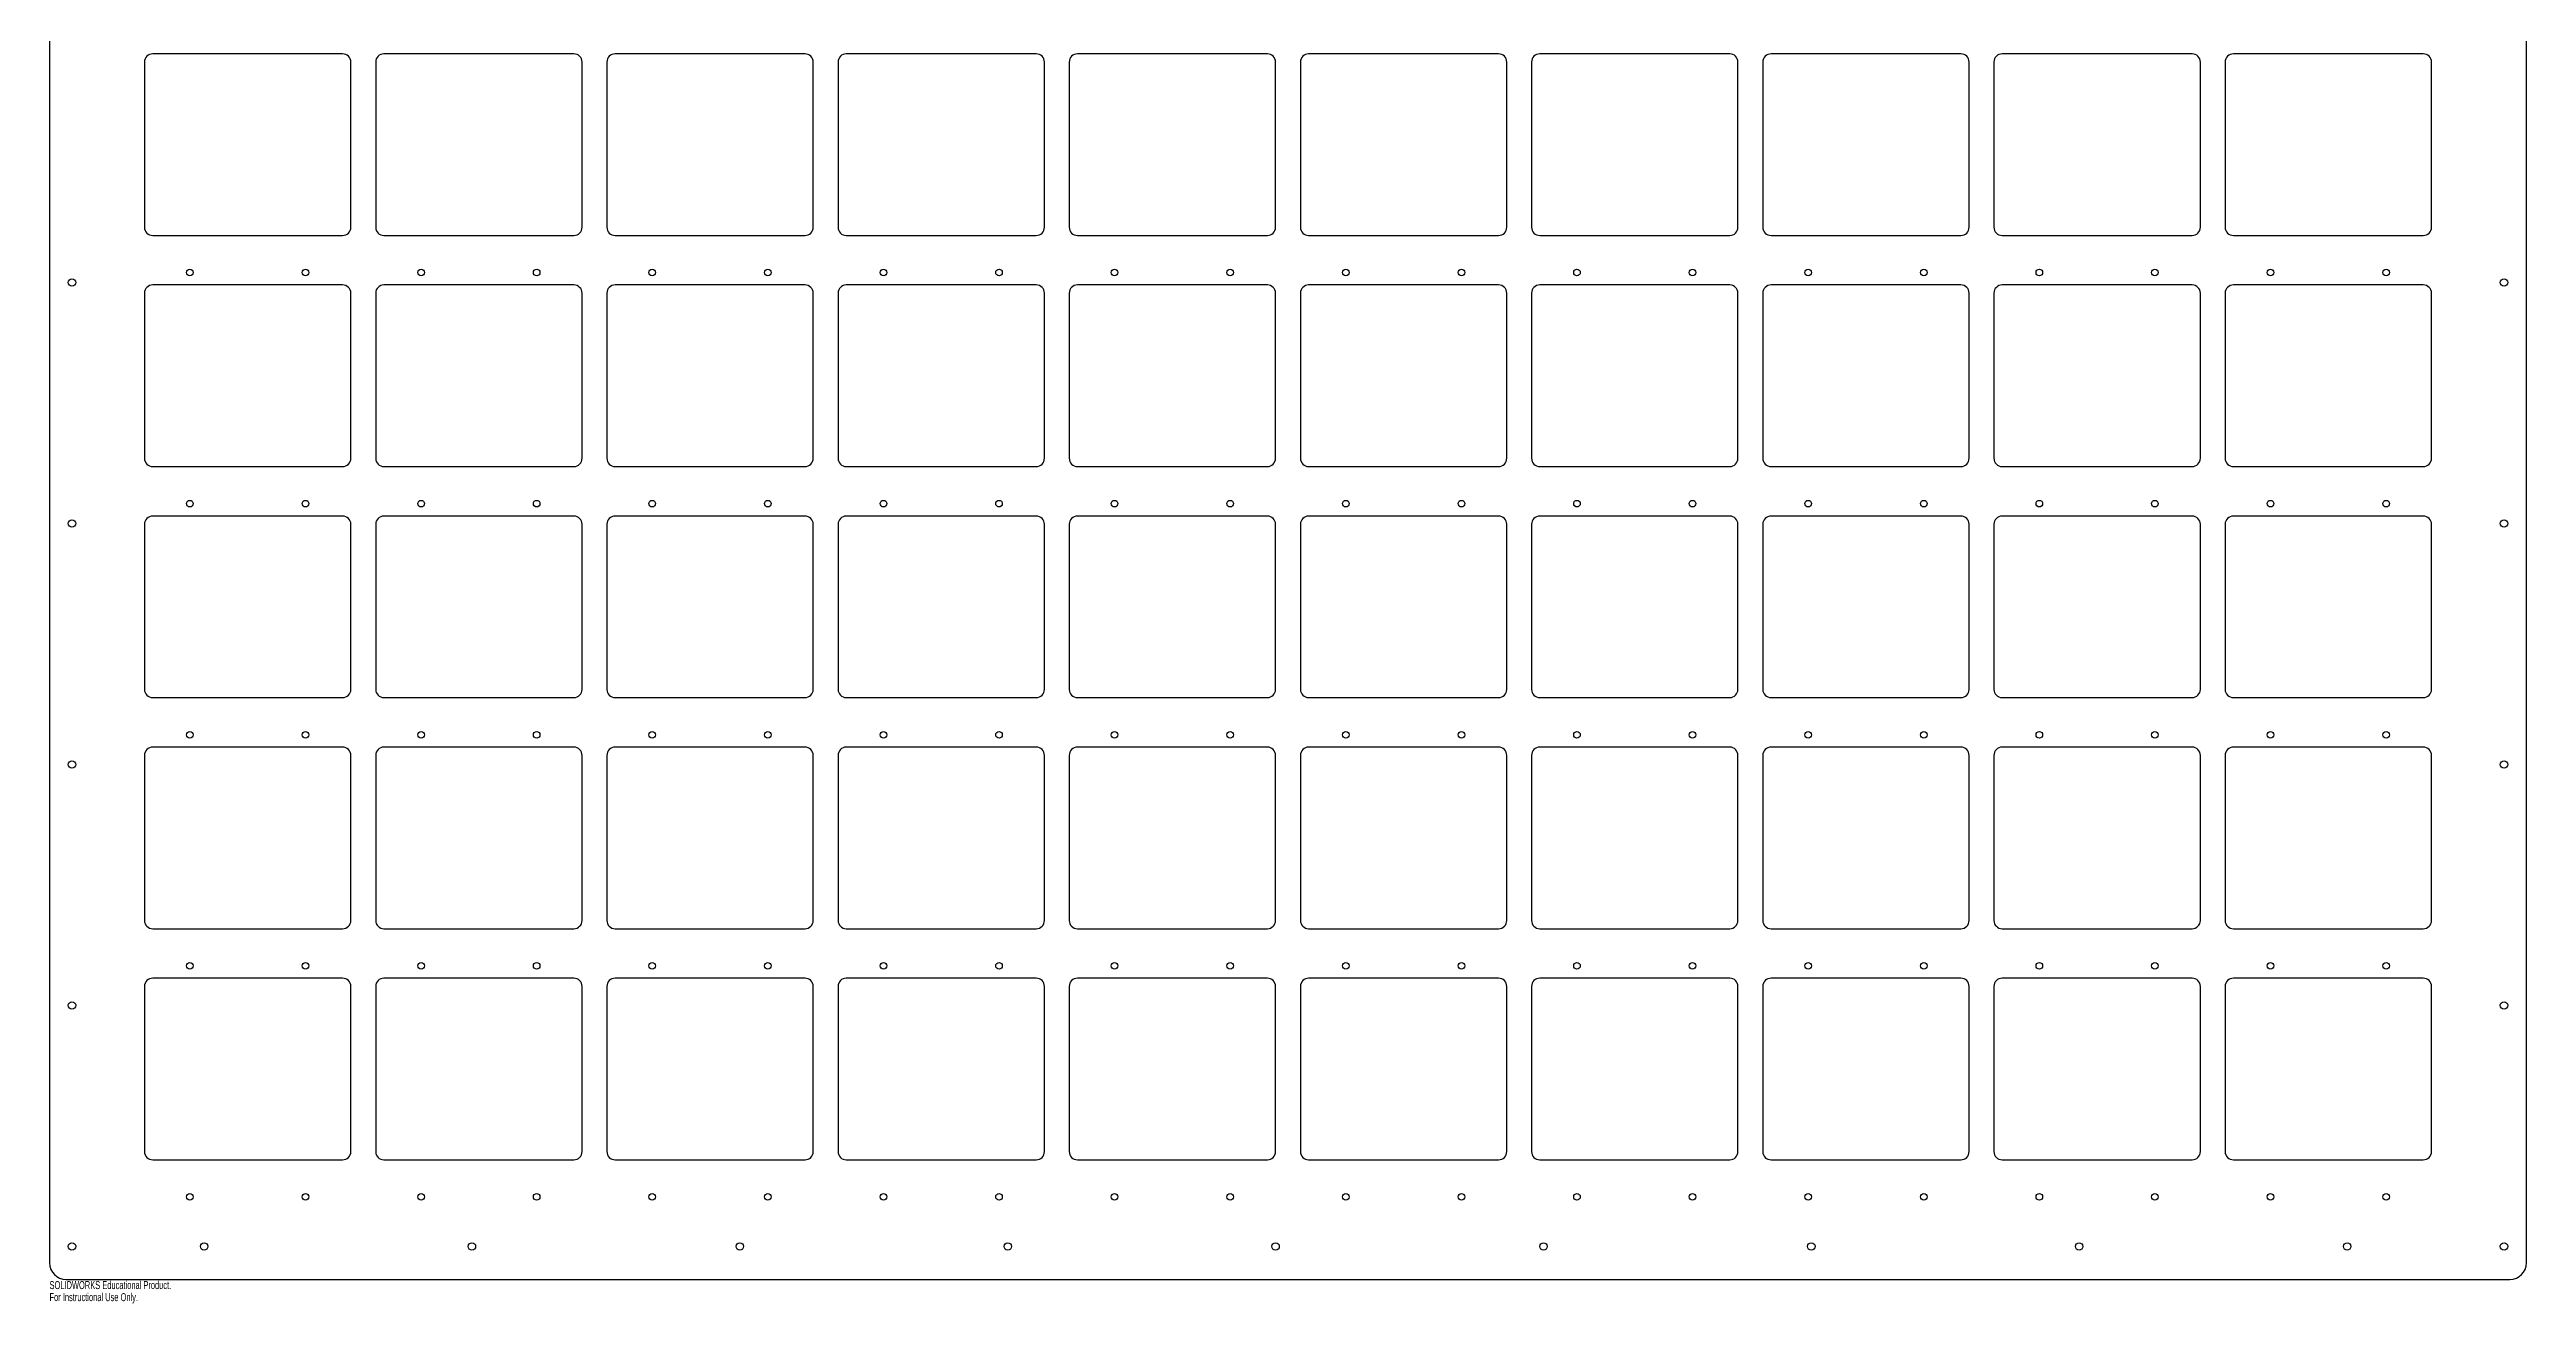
# Model space of a CAD drawing. Header units: millimetres. Extents: x -750 to 750, y -765 to 750.
# Drawn here: x -750 to 750, y -765 to -5 of the extents above; entities that cross this region are included whole.
import ezdxf

# ---------------------------------------------------------------- set-up
doc = ezdxf.new("R2010")
doc.units = ezdxf.units.MM
doc.styles.add('SLDTEXTSTYLE0', font='TXT', dxfattribs={"width": 0.7})

msp = doc.modelspace()

# ---------------------------------------------------------------- linework, layer by layer
at = {"color": 7, "linetype": 'Continuous', "lineweight": 25}
for p, q in [((-750, 740), (-750, -740)), ((750, -740), (750, 740)), ((-692.5, -12.5), (-692.5, -112.5)), ((-572.5, -7.5), (-687.5, -7.5)), ((-567.5, -112.5), (-567.5, -12.5)), ((-552.5, -12.5), (-552.5, -112.5)), ((-432.5, -7.5), (-547.5, -7.5)), ((-427.5, -112.5), (-427.5, -12.5)), ((-412.5, -12.5), (-412.5, -112.5)), ((-292.5, -7.5), (-407.5, -7.5)), ((-287.5, -112.5), (-287.5, -12.5)), ((-272.5, -12.5), (-272.5, -112.5)), ((-152.5, -7.5), (-267.5, -7.5)), ((-147.5, -112.5), (-147.5, -12.5)), ((-132.5, -12.5), (-132.5, -112.5)), ((-12.5, -7.5), (-127.5, -7.5)), ((-7.5, -112.5), (-7.5, -12.5)), ((7.5, -12.5), (7.5, -112.5)), ((127.5, -7.5), (12.5, -7.5)), ((132.5, -112.5), (132.5, -12.5)), ((147.5, -12.5), (147.5, -112.5)), ((267.5, -7.5), (152.5, -7.5)), ((272.5, -112.5), (272.5, -12.5)), ((287.5, -12.5), (287.5, -112.5)), ((407.5, -7.5), (292.5, -7.5)), ((412.5, -112.5), (412.5, -12.5)), ((427.5, -12.5), (427.5, -112.5)), ((547.5, -7.5), (432.5, -7.5)), ((552.5, -112.5), (552.5, -12.5)), ((567.5, -12.5), (567.5, -112.5)), ((687.5, -7.5), (572.5, -7.5)), ((692.5, -112.5), (692.5, -12.5)), ((-687.5, -117.5), (-572.5, -117.5)), ((-547.5, -117.5), (-432.5, -117.5)), ((-407.5, -117.5), (-292.5, -117.5)), ((-267.5, -117.5), (-152.5, -117.5)), ((-127.5, -117.5), (-12.5, -117.5)), ((12.5, -117.5), (127.5, -117.5)), ((152.5, -117.5), (267.5, -117.5)), ((292.5, -117.5), (407.5, -117.5)), ((432.5, -117.5), (547.5, -117.5)), ((572.5, -117.5), (687.5, -117.5)), ((-572.5, -147.5), (-687.5, -147.5)), ((-432.5, -147.5), (-547.5, -147.5)), ((-292.5, -147.5), (-407.5, -147.5)), ((-152.5, -147.5), (-267.5, -147.5)), ((-12.5, -147.5), (-127.5, -147.5)), ((127.5, -147.5), (12.5, -147.5)), ((267.5, -147.5), (152.5, -147.5)), ((407.5, -147.5), (292.5, -147.5)), ((547.5, -147.5), (432.5, -147.5)), ((687.5, -147.5), (572.5, -147.5)), ((-692.5, -152.5), (-692.5, -252.5)), ((-567.5, -252.5), (-567.5, -152.5)), ((-552.5, -152.5), (-552.5, -252.5)), ((-427.5, -252.5), (-427.5, -152.5)), ((-412.5, -152.5), (-412.5, -252.5)), ((-287.5, -252.5), (-287.5, -152.5)), ((-272.5, -152.5), (-272.5, -252.5)), ((-147.5, -252.5), (-147.5, -152.5)), ((-132.5, -152.5), (-132.5, -252.5)), ((-7.5, -252.5), (-7.5, -152.5)), ((7.5, -152.5), (7.5, -252.5)), ((132.5, -252.5), (132.5, -152.5)), ((147.5, -152.5), (147.5, -252.5)), ((272.5, -252.5), (272.5, -152.5)), ((287.5, -152.5), (287.5, -252.5)), ((412.5, -252.5), (412.5, -152.5)), ((427.5, -152.5), (427.5, -252.5)), ((552.5, -252.5), (552.5, -152.5)), ((567.5, -152.5), (567.5, -252.5)), ((692.5, -252.5), (692.5, -152.5)), ((-687.5, -257.5), (-572.5, -257.5)), ((-547.5, -257.5), (-432.5, -257.5)), ((-407.5, -257.5), (-292.5, -257.5)), ((-267.5, -257.5), (-152.5, -257.5)), ((-127.5, -257.5), (-12.5, -257.5)), ((12.5, -257.5), (127.5, -257.5)), ((152.5, -257.5), (267.5, -257.5)), ((292.5, -257.5), (407.5, -257.5)), ((432.5, -257.5), (547.5, -257.5)), ((572.5, -257.5), (687.5, -257.5)), ((-692.5, -292.5), (-692.5, -392.5)), ((-572.5, -287.5), (-687.5, -287.5)), ((-567.5, -392.5), (-567.5, -292.5)), ((-552.5, -292.5), (-552.5, -392.5)), ((-432.5, -287.5), (-547.5, -287.5)), ((-427.5, -392.5), (-427.5, -292.5)), ((-412.5, -292.5), (-412.5, -392.5)), ((-292.5, -287.5), (-407.5, -287.5)), ((-287.5, -392.5), (-287.5, -292.5)), ((-272.5, -292.5), (-272.5, -392.5)), ((-152.5, -287.5), (-267.5, -287.5)), ((-147.5, -392.5), (-147.5, -292.5)), ((-132.5, -292.5), (-132.5, -392.5)), ((-12.5, -287.5), (-127.5, -287.5)), ((-7.5, -392.5), (-7.5, -292.5)), ((7.5, -292.5), (7.5, -392.5)), ((127.5, -287.5), (12.5, -287.5)), ((132.5, -392.5), (132.5, -292.5)), ((147.5, -292.5), (147.5, -392.5)), ((267.5, -287.5), (152.5, -287.5)), ((272.5, -392.5), (272.5, -292.5)), ((287.5, -292.5), (287.5, -392.5)), ((407.5, -287.5), (292.5, -287.5)), ((412.5, -392.5), (412.5, -292.5)), ((427.5, -292.5), (427.5, -392.5)), ((547.5, -287.5), (432.5, -287.5)), ((552.5, -392.5), (552.5, -292.5)), ((567.5, -292.5), (567.5, -392.5)), ((687.5, -287.5), (572.5, -287.5)), ((692.5, -392.5), (692.5, -292.5)), ((-687.5, -397.5), (-572.5, -397.5)), ((-547.5, -397.5), (-432.5, -397.5)), ((-407.5, -397.5), (-292.5, -397.5)), ((-267.5, -397.5), (-152.5, -397.5)), ((-127.5, -397.5), (-12.5, -397.5)), ((12.5, -397.5), (127.5, -397.5)), ((152.5, -397.5), (267.5, -397.5)), ((292.5, -397.5), (407.5, -397.5)), ((432.5, -397.5), (547.5, -397.5)), ((572.5, -397.5), (687.5, -397.5)), ((-692.5, -432.5), (-692.5, -532.5)), ((-572.5, -427.5), (-687.5, -427.5)), ((-567.5, -532.5), (-567.5, -432.5)), ((-552.5, -432.5), (-552.5, -532.5)), ((-432.5, -427.5), (-547.5, -427.5)), ((-427.5, -532.5), (-427.5, -432.5)), ((-412.5, -432.5), (-412.5, -532.5)), ((-292.5, -427.5), (-407.5, -427.5)), ((-287.5, -532.5), (-287.5, -432.5)), ((-272.5, -432.5), (-272.5, -532.5)), ((-152.5, -427.5), (-267.5, -427.5)), ((-147.5, -532.5), (-147.5, -432.5)), ((-132.5, -432.5), (-132.5, -532.5)), ((-12.5, -427.5), (-127.5, -427.5)), ((-7.5, -532.5), (-7.5, -432.5)), ((7.5, -432.5), (7.5, -532.5)), ((127.5, -427.5), (12.5, -427.5)), ((132.5, -532.5), (132.5, -432.5)), ((147.5, -432.5), (147.5, -532.5)), ((267.5, -427.5), (152.5, -427.5)), ((272.5, -532.5), (272.5, -432.5)), ((287.5, -432.5), (287.5, -532.5)), ((407.5, -427.5), (292.5, -427.5)), ((412.5, -532.5), (412.5, -432.5)), ((427.5, -432.5), (427.5, -532.5)), ((547.5, -427.5), (432.5, -427.5)), ((552.5, -532.5), (552.5, -432.5)), ((567.5, -432.5), (567.5, -532.5)), ((687.5, -427.5), (572.5, -427.5)), ((692.5, -532.5), (692.5, -432.5)), ((-687.5, -537.5), (-572.5, -537.5)), ((-547.5, -537.5), (-432.5, -537.5)), ((-407.5, -537.5), (-292.5, -537.5)), ((-267.5, -537.5), (-152.5, -537.5)), ((-127.5, -537.5), (-12.5, -537.5)), ((12.5, -537.5), (127.5, -537.5)), ((152.5, -537.5), (267.5, -537.5)), ((292.5, -537.5), (407.5, -537.5)), ((432.5, -537.5), (547.5, -537.5)), ((572.5, -537.5), (687.5, -537.5)), ((-572.5, -567.5), (-687.5, -567.5)), ((-432.5, -567.5), (-547.5, -567.5)), ((-292.5, -567.5), (-407.5, -567.5)), ((-152.5, -567.5), (-267.5, -567.5)), ((-12.5, -567.5), (-127.5, -567.5)), ((127.5, -567.5), (12.5, -567.5)), ((267.5, -567.5), (152.5, -567.5)), ((407.5, -567.5), (292.5, -567.5)), ((547.5, -567.5), (432.5, -567.5)), ((687.5, -567.5), (572.5, -567.5)), ((-692.5, -572.5), (-692.5, -672.5)), ((-567.5, -672.5), (-567.5, -572.5)), ((-552.5, -572.5), (-552.5, -672.5)), ((-427.5, -672.5), (-427.5, -572.5)), ((-412.5, -572.5), (-412.5, -672.5)), ((-287.5, -672.5), (-287.5, -572.5)), ((-272.5, -572.5), (-272.5, -672.5)), ((-147.5, -672.5), (-147.5, -572.5)), ((-132.5, -572.5), (-132.5, -672.5)), ((-7.5, -672.5), (-7.5, -572.5)), ((7.5, -572.5), (7.5, -672.5)), ((132.5, -672.5), (132.5, -572.5)), ((147.5, -572.5), (147.5, -672.5)), ((272.5, -672.5), (272.5, -572.5)), ((287.5, -572.5), (287.5, -672.5)), ((412.5, -672.5), (412.5, -572.5)), ((427.5, -572.5), (427.5, -672.5)), ((552.5, -672.5), (552.5, -572.5)), ((567.5, -572.5), (567.5, -672.5)), ((692.5, -672.5), (692.5, -572.5)), ((-687.5, -677.5), (-572.5, -677.5)), ((-547.5, -677.5), (-432.5, -677.5)), ((-407.5, -677.5), (-292.5, -677.5)), ((-267.5, -677.5), (-152.5, -677.5)), ((-127.5, -677.5), (-12.5, -677.5)), ((12.5, -677.5), (127.5, -677.5)), ((152.5, -677.5), (267.5, -677.5)), ((292.5, -677.5), (407.5, -677.5)), ((432.5, -677.5), (547.5, -677.5)), ((572.5, -677.5), (687.5, -677.5)), ((-740, -750), (740, -750))]:
    msp.add_line(p, q, dxfattribs=at)
for centre, radius in [((-736.4, -146), 2.25), ((-665, -140), 2), ((-595, -140), 2), ((-525, -140), 2), ((-455, -140), 2), ((-385, -140), 2), ((-315, -140), 2), ((-245, -140), 2), ((-175, -140), 2), ((-105, -140), 2), ((-35, -140), 2), ((35, -140), 2), ((105, -140), 2), ((175, -140), 2), ((245, -140), 2), ((315, -140), 2), ((385, -140), 2), ((455, -140), 2), ((525, -140), 2), ((595, -140), 2), ((665, -140), 2), ((736.4, -146), 2.25), ((-665, -280), 2), ((-595, -280), 2), ((-525, -280), 2), ((-455, -280), 2), ((-385, -280), 2), ((-315, -280), 2), ((-245, -280), 2), ((-175, -280), 2), ((-105, -280), 2), ((-35, -280), 2), ((35, -280), 2), ((105, -280), 2), ((175, -280), 2), ((245, -280), 2), ((315, -280), 2), ((385, -280), 2), ((455, -280), 2), ((525, -280), 2), ((595, -280), 2), ((665, -280), 2), ((-736.4, -292), 2.25), ((736.4, -292), 2.25), ((-665, -420), 2), ((-595, -420), 2), ((-525, -420), 2), ((-455, -420), 2), ((-385, -420), 2), ((-315, -420), 2), ((-245, -420), 2), ((-175, -420), 2), ((-105, -420), 2), ((-35, -420), 2), ((35, -420), 2), ((105, -420), 2), ((175, -420), 2), ((245, -420), 2), ((315, -420), 2), ((385, -420), 2), ((455, -420), 2), ((525, -420), 2), ((595, -420), 2), ((665, -420), 2), ((-736.4, -438), 2.25), ((736.4, -438), 2.25), ((-665, -560), 2), ((-595, -560), 2), ((-525, -560), 2), ((-455, -560), 2), ((-385, -560), 2), ((-315, -560), 2), ((-245, -560), 2), ((-175, -560), 2), ((-105, -560), 2), ((-35, -560), 2), ((35, -560), 2), ((105, -560), 2), ((175, -560), 2), ((245, -560), 2), ((315, -560), 2), ((385, -560), 2), ((455, -560), 2), ((525, -560), 2), ((595, -560), 2), ((665, -560), 2), ((-736.4, -584), 2.25), ((736.4, -584), 2.25), ((-665, -700), 2), ((-595, -700), 2), ((-525, -700), 2), ((-455, -700), 2), ((-385, -700), 2), ((-315, -700), 2), ((-245, -700), 2), ((-175, -700), 2), ((-105, -700), 2), ((-35, -700), 2), ((35, -700), 2), ((105, -700), 2), ((175, -700), 2), ((245, -700), 2), ((315, -700), 2), ((385, -700), 2), ((455, -700), 2), ((525, -700), 2), ((595, -700), 2), ((665, -700), 2), ((-736.4, -730), 2.25), ((-656.4, -730), 2.25), ((-494.2, -730), 2.25), ((-332, -730), 2.25), ((-169.7, -730), 2.25), ((-7.5, -730), 2.25), ((154.7, -730), 2.25), ((316.9, -730), 2.25), ((479.1, -730), 2.25), ((641.4, -730), 2.25), ((736.4, -730), 2.25)]:
    msp.add_circle(centre, radius, dxfattribs=at)
for centre, radius, start, end in [((-687.5, -12.5), 5, 90, 180), ((-572.5, -12.5), 5, 0, 90), ((-547.5, -12.5), 5, 90, 180), ((-432.5, -12.5), 5, 0, 90), ((-407.5, -12.5), 5, 90, 180), ((-292.5, -12.5), 5, 0, 90), ((-267.5, -12.5), 5, 90, 180), ((-152.5, -12.5), 5, 0, 90), ((-127.5, -12.5), 5, 90, 180), ((-12.5, -12.5), 5, 0, 90), ((12.5, -12.5), 5, 90, 180), ((127.5, -12.5), 5, 0, 90), ((152.5, -12.5), 5, 90, 180), ((267.5, -12.5), 5, 0, 90), ((292.5, -12.5), 5, 90, 180), ((407.5, -12.5), 5, 0, 90), ((432.5, -12.5), 5, 90, 180), ((547.5, -12.5), 5, 0, 90), ((572.5, -12.5), 5, 90, 180), ((687.5, -12.5), 5, 0, 90), ((-687.5, -112.5), 5, 180, 270), ((-572.5, -112.5), 5, 270, 0), ((-547.5, -112.5), 5, 180, 270), ((-432.5, -112.5), 5, 270, 0), ((-407.5, -112.5), 5, 180, 270), ((-292.5, -112.5), 5, 270, 0), ((-267.5, -112.5), 5, 180, 270), ((-152.5, -112.5), 5, 270, 0), ((-127.5, -112.5), 5, 180, 270), ((-12.5, -112.5), 5, 270, 0), ((12.5, -112.5), 5, 180, 270), ((127.5, -112.5), 5, 270, 0), ((152.5, -112.5), 5, 180, 270), ((267.5, -112.5), 5, 270, 0), ((292.5, -112.5), 5, 180, 270), ((407.5, -112.5), 5, 270, 0), ((432.5, -112.5), 5, 180, 270), ((547.5, -112.5), 5, 270, 0), ((572.5, -112.5), 5, 180, 270), ((687.5, -112.5), 5, 270, 0), ((-687.5, -152.5), 5, 90, 180), ((-572.5, -152.5), 5, 0, 90), ((-547.5, -152.5), 5, 90, 180), ((-432.5, -152.5), 5, 0, 90), ((-407.5, -152.5), 5, 90, 180), ((-292.5, -152.5), 5, 0, 90), ((-267.5, -152.5), 5, 90, 180), ((-152.5, -152.5), 5, 0, 90), ((-127.5, -152.5), 5, 90, 180), ((-12.5, -152.5), 5, 0, 90), ((12.5, -152.5), 5, 90, 180), ((127.5, -152.5), 5, 0, 90), ((152.5, -152.5), 5, 90, 180), ((267.5, -152.5), 5, 0, 90), ((292.5, -152.5), 5, 90, 180), ((407.5, -152.5), 5, 0, 90), ((432.5, -152.5), 5, 90, 180), ((547.5, -152.5), 5, 0, 90), ((572.5, -152.5), 5, 90, 180), ((687.5, -152.5), 5, 0, 90), ((-687.5, -252.5), 5, 180, 270), ((-572.5, -252.5), 5, 270, 0), ((-547.5, -252.5), 5, 180, 270), ((-432.5, -252.5), 5, 270, 0), ((-407.5, -252.5), 5, 180, 270), ((-292.5, -252.5), 5, 270, 0), ((-267.5, -252.5), 5, 180, 270), ((-152.5, -252.5), 5, 270, 0), ((-127.5, -252.5), 5, 180, 270), ((-12.5, -252.5), 5, 270, 0), ((12.5, -252.5), 5, 180, 270), ((127.5, -252.5), 5, 270, 0), ((152.5, -252.5), 5, 180, 270), ((267.5, -252.5), 5, 270, 0), ((292.5, -252.5), 5, 180, 270), ((407.5, -252.5), 5, 270, 0), ((432.5, -252.5), 5, 180, 270), ((547.5, -252.5), 5, 270, 0), ((572.5, -252.5), 5, 180, 270), ((687.5, -252.5), 5, 270, 0), ((-687.5, -292.5), 5, 90, 180), ((-572.5, -292.5), 5, 0, 90), ((-547.5, -292.5), 5, 90, 180), ((-432.5, -292.5), 5, 0, 90), ((-407.5, -292.5), 5, 90, 180), ((-292.5, -292.5), 5, 0, 90), ((-267.5, -292.5), 5, 90, 180), ((-152.5, -292.5), 5, 0, 90), ((-127.5, -292.5), 5, 90, 180), ((-12.5, -292.5), 5, 0, 90), ((12.5, -292.5), 5, 90, 180), ((127.5, -292.5), 5, 0, 90), ((152.5, -292.5), 5, 90, 180), ((267.5, -292.5), 5, 0, 90), ((292.5, -292.5), 5, 90, 180), ((407.5, -292.5), 5, 0, 90), ((432.5, -292.5), 5, 90, 180), ((547.5, -292.5), 5, 0, 90), ((572.5, -292.5), 5, 90, 180), ((687.5, -292.5), 5, 0, 90), ((-687.5, -392.5), 5, 180, 270), ((-572.5, -392.5), 5, 270, 0), ((-547.5, -392.5), 5, 180, 270), ((-432.5, -392.5), 5, 270, 0), ((-407.5, -392.5), 5, 180, 270), ((-292.5, -392.5), 5, 270, 0), ((-267.5, -392.5), 5, 180, 270), ((-152.5, -392.5), 5, 270, 0), ((-127.5, -392.5), 5, 180, 270), ((-12.5, -392.5), 5, 270, 0), ((12.5, -392.5), 5, 180, 270), ((127.5, -392.5), 5, 270, 0), ((152.5, -392.5), 5, 180, 270), ((267.5, -392.5), 5, 270, 0), ((292.5, -392.5), 5, 180, 270), ((407.5, -392.5), 5, 270, 0), ((432.5, -392.5), 5, 180, 270), ((547.5, -392.5), 5, 270, 0), ((572.5, -392.5), 5, 180, 270), ((687.5, -392.5), 5, 270, 0), ((-687.5, -432.5), 5, 90, 180), ((-572.5, -432.5), 5, 0, 90), ((-547.5, -432.5), 5, 90, 180), ((-432.5, -432.5), 5, 0, 90), ((-407.5, -432.5), 5, 90, 180), ((-292.5, -432.5), 5, 0, 90), ((-267.5, -432.5), 5, 90, 180), ((-152.5, -432.5), 5, 0, 90), ((-127.5, -432.5), 5, 90, 180), ((-12.5, -432.5), 5, 0, 90), ((12.5, -432.5), 5, 90, 180), ((127.5, -432.5), 5, 0, 90), ((152.5, -432.5), 5, 90, 180), ((267.5, -432.5), 5, 0, 90), ((292.5, -432.5), 5, 90, 180), ((407.5, -432.5), 5, 0, 90), ((432.5, -432.5), 5, 90, 180), ((547.5, -432.5), 5, 0, 90), ((572.5, -432.5), 5, 90, 180), ((687.5, -432.5), 5, 0, 90), ((-687.5, -532.5), 5, 180, 270), ((-572.5, -532.5), 5, 270, 0), ((-547.5, -532.5), 5, 180, 270), ((-432.5, -532.5), 5, 270, 0), ((-407.5, -532.5), 5, 180, 270), ((-292.5, -532.5), 5, 270, 0), ((-267.5, -532.5), 5, 180, 270), ((-152.5, -532.5), 5, 270, 0), ((-127.5, -532.5), 5, 180, 270), ((-12.5, -532.5), 5, 270, 0), ((12.5, -532.5), 5, 180, 270), ((127.5, -532.5), 5, 270, 0), ((152.5, -532.5), 5, 180, 270), ((267.5, -532.5), 5, 270, 0), ((292.5, -532.5), 5, 180, 270), ((407.5, -532.5), 5, 270, 0), ((432.5, -532.5), 5, 180, 270), ((547.5, -532.5), 5, 270, 0), ((572.5, -532.5), 5, 180, 270), ((687.5, -532.5), 5, 270, 0), ((-687.5, -572.5), 5, 90, 180), ((-572.5, -572.5), 5, 0, 90), ((-547.5, -572.5), 5, 90, 180), ((-432.5, -572.5), 5, 0, 90), ((-407.5, -572.5), 5, 90, 180), ((-292.5, -572.5), 5, 0, 90), ((-267.5, -572.5), 5, 90, 180), ((-152.5, -572.5), 5, 0, 90), ((-127.5, -572.5), 5, 90, 180), ((-12.5, -572.5), 5, 0, 90), ((12.5, -572.5), 5, 90, 180), ((127.5, -572.5), 5, 0, 90), ((152.5, -572.5), 5, 90, 180), ((267.5, -572.5), 5, 0, 90), ((292.5, -572.5), 5, 90, 180), ((407.5, -572.5), 5, 0, 90), ((432.5, -572.5), 5, 90, 180), ((547.5, -572.5), 5, 0, 90), ((572.5, -572.5), 5, 90, 180), ((687.5, -572.5), 5, 0, 90), ((-687.5, -672.5), 5, 180, 270), ((-572.5, -672.5), 5, 270, 0), ((-547.5, -672.5), 5, 180, 270), ((-432.5, -672.5), 5, 270, 0), ((-407.5, -672.5), 5, 180, 270), ((-292.5, -672.5), 5, 270, 0), ((-267.5, -672.5), 5, 180, 270), ((-152.5, -672.5), 5, 270, 0), ((-127.5, -672.5), 5, 180, 270), ((-12.5, -672.5), 5, 270, 0), ((12.5, -672.5), 5, 180, 270), ((127.5, -672.5), 5, 270, 0), ((152.5, -672.5), 5, 180, 270), ((267.5, -672.5), 5, 270, 0), ((292.5, -672.5), 5, 180, 270), ((407.5, -672.5), 5, 270, 0), ((432.5, -672.5), 5, 180, 270), ((547.5, -672.5), 5, 270, 0), ((572.5, -672.5), 5, 180, 270), ((687.5, -672.5), 5, 270, 0), ((-740, -740), 10, 180, 270), ((740, -740), 10, 270, 0)]:
    msp.add_arc(centre, radius, start, end, dxfattribs=at)

# ---------------------------------------------------------------- texts
at = {"color": 7, "linetype": 'Continuous', "char_height": 4.834, "attachment_point": 1, "style": 'SLDTEXTSTYLE0'}
for s, insert in [('SOLIDWORKS Educational Product.', (-750, -751)), ('For Instructional Use Only.', (-750, -758.3))]:
    msp.add_mtext(s, dxfattribs=dict(at, insert=insert))

doc.saveas('drawing.dxf')
